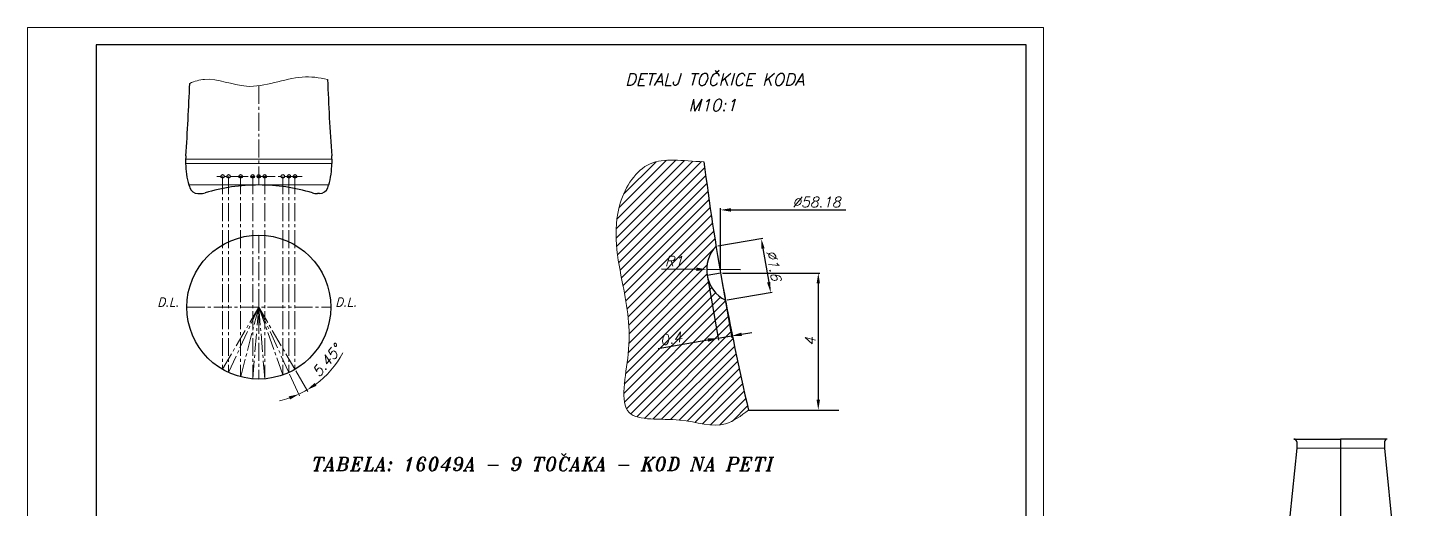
# Model space of a CAD drawing. Extents: x 62 to 476, y 19 to 439.
# Drawn here: x 62.2 to 466.2, y 298.5 to 439 of the extents above; entities that cross this region are included whole.
import ezdxf

# ---------------------------------------------------------------- set-up
doc = ezdxf.new("R2010")
doc.units = 0
doc.header["$LTSCALE"] = 7
doc.header["$MEASUREMENT"] = 0
doc.linetypes.add('CENTER2', pattern=[1.125, 0.75, -0.125, 0.125, -0.125])
doc.layers.get('0').update_dxf_attribs({"linetype": 'CONTINUOUS', "lineweight": 15})
for name, color, linetype, lineweight in [('1', 1, 'CENTER2', 15), ('3', 3, 'CONTINUOUS', 30), ('8', 253, 'CONTINUOUS', 15)]:
    doc.layers.add(name, color=color, linetype=linetype, lineweight=lineweight)
doc.styles.add('NEW', font='italict.shx', dxfattribs={"height": 3})
doc.dimstyles.get("Standard").update_dxf_attribs({"dimtxt": 3, "dimasz": 3, "dimexe": 0.5, "dimexo": 0.5, "dimgap": 0.8, "dimtad": 1, "dimdsep": 46, "dimtxsty": 'NEW', "dimcen": 0.09, "dimazin": 2, "dimtfac": 1, "dimtmove": 0, "dimatfit": 3, "dimfxl": 1, "dimtolj": 1, "dimtzin": 0, "dimarcsym": 0})

# ---------------------------------------------------------------- blocks, each defined once
blk = doc.blocks.new('*D4')
at = {"color": 0, "lineweight": -2, "transparency": 16777216}
for p, q in [((265.3517764502858, 367.1938067064571), (293.9080576062656, 367.1938067064571)), ((293.4080576062656, 364.1938067064571), (293.4080576062656, 330.1938067066753))]:
    blk.add_line(p, q, dxfattribs=at)
at = {"color": 0, "transparency": 16777216}
for points in [[(292.9080576062656, 364.1938067064571), (293.9080576062656, 364.1938067064571), (293.4080576062656, 367.1938067064571)], [(292.9080576062656, 330.1938067066753), (293.9080576062656, 330.1938067066753), (293.4080576062656, 327.1938067066753)]]:
    blk.add_solid(points, dxfattribs=at)
at = {"color": 0, "transparency": 16777216, "insert": (291.1080576062655, 347.1938067065662), "char_height": 3, "attachment_point": 5, "rotation": 90, "style": 'NEW'}
blk.add_mtext('\\A1;4', dxfattribs=at)
blk = doc.blocks.new('*D5')
at = {"color": 0, "lineweight": -2, "transparency": 16777216}
for p, q in [((264.0201926615824, 375.169025088232), (277.2005882464717, 377.4586244487737)), ((277.2214138404805, 374.4173144851832), (278.9328630759419, 364.5651201076041)), ((266.7585381762794, 359.4053601633447), (279.9389337611688, 361.6949595238863))]:
    blk.add_line(p, q, dxfattribs=at)
at = {"color": 0, "transparency": 16777216}
for points in [[(277.7140363860896, 374.5028891751195), (276.7287912948715, 374.3317397952469), (276.7079657008627, 377.3730497588373)], [(279.4254856215509, 364.6506947975404), (278.4402405303329, 364.4795454176678), (279.4463112155598, 361.60938483395)]]:
    blk.add_solid(points, dxfattribs=at)
at = {"color": 0, "transparency": 16777216, "insert": (280.4180166700619, 369.4541808352042), "char_height": 3, "attachment_point": 5, "rotation": 279.8546531468821, "style": 'NEW'}
blk.add_mtext('\\A1;%%c1.6', dxfattribs=at)
blk = doc.blocks.new('*D6')
at = {"color": 0, "lineweight": -2, "transparency": 16777216}
for p, q in [((260.9963707753503, 366.0165866413574), (264.1856289661029, 347.6571804933254)), ((264.9373511402221, 366.7011841608481), (268.1266093309748, 348.341778012816)), ((261.1443190025125, 347.6363548993164), (246.5963727271832, 345.1091949006148)), ((268.0410346410384, 348.8344005584249), (264.1000542761666, 348.1498030389344)), ((270.9967699146925, 349.3478486980429), (273.9525051883465, 349.8612968376609))]:
    blk.add_line(p, q, dxfattribs=at)
at = {"color": 0, "transparency": 16777216}
for points in [[(261.0587443125762, 348.1289774449255), (261.2298936924489, 347.1437323537074), (264.1000542761666, 348.1498030389344)], [(270.9111952247562, 349.840471243652), (271.0823446046288, 348.8552261524339), (268.0410346410384, 348.8344005584249)]]:
    blk.add_solid(points, dxfattribs=at)
at = {"color": 0, "transparency": 16777216, "insert": (250.2985337469681, 348.0867510324583), "char_height": 3, "attachment_point": 5, "rotation": 9.854653146884324, "style": 'NEW'}
blk.add_mtext('\\A1;0.4', dxfattribs=at)
blk = doc.blocks.new('*D7')
at = {"color": 0, "lineweight": -2, "transparency": 16777216}
for p, q in [((264.8517764502858, 367.6938067064571), (264.8517764502858, 386.1876415269573)), ((267.8517764502858, 385.6876415269573), (301.4968150723874, 385.6876415269573))]:
    blk.add_line(p, q, dxfattribs=at)
at = {"color": 0, "transparency": 16777216}
blk.add_solid([(267.8517764502858, 386.1876415269573), (267.8517764502858, 385.1876415269573), (264.8517764502858, 385.6876415269573)], dxfattribs=at)
at = {"color": 0, "transparency": 16777216, "insert": (292.8396722152446, 387.9876415269574), "char_height": 3, "attachment_point": 5, "style": 'NEW'}
blk.add_mtext('\\A1;%%c58.18', dxfattribs=at)
blk = doc.blocks.new('*D15')
at = {"color": 0, "lineweight": -2, "transparency": 16777216}
for p, q in [((247.593993016015, 368.4422116709929), (257.7649039112981, 368.3395922581876)), ((270.6965582785676, 368.2091183221328), (260.7647512259181, 368.3093252965456))]:
    blk.add_line(p, q, dxfattribs=at)
at = {"color": 0, "transparency": 16777216}
blk.add_solid([(257.7699484049051, 368.8395668106243), (257.7598594176911, 367.8396177057509), (260.7647512259181, 368.3093252965456)], dxfattribs=at)
at = {"color": 0, "transparency": 16777216, "insert": (251.2027294769388, 370.70591838662), "char_height": 3, "attachment_point": 5, "rotation": 359.42193380612537, "style": 'NEW'}
blk.add_mtext('\\A1;R1', dxfattribs=at)

msp = doc.modelspace()

# ---------------------------------------------------------------- hatches: boundary and pattern name
at = {"layer": '8'}
h = msp.add_hatch(dxfattribs=at)
h.set_pattern_fill('ANSI31', color=256, scale=15)
h.set_pattern_definition([(45, (0, 0), (-1.325825214724776, 1.325825214724777), [])])
edge = h.paths.add_edge_path()
edge.add_arc((270.6965582785608, 368.2091183221361), 9.932312558954994, 136.2020001722585, 243.50730612150312, ccw=False)
edge.add_arc((955.6483836840948, 487.1938067064567), 701.1418918918914, 187.1625047908857, 189.2009071250933, ccw=False)
edge.add_spline(control_points=[(259.9778463774293, 399.7726645885679), (253.5033131032359, 399.99277904702), (243.0215925260285, 402.0100585456281), (231.9682016510353, 384.5652087160619), (236.2688080650764, 364.4214170250974), (239.5399460585625, 346.1198195717973), (233.3623957806373, 322.7614238931322), (253.1436639096275, 325.7023997144231), (264.8537768228518, 320.9735578148561), (270.8083750201768, 325.5167171155067), (273.0064917921418, 327.1938067066995)], knot_values=[0, 0, 0, 0, 14.13811312532114, 28.58089902890261, 52.51772752884072, 72.7526039109966, 89.84464315514873, 104.7904599763944, 118.1840784537517, 126.0213959002395, 126.0213959002395, 126.0213959002395, 126.0213959002395], degree=3, periodic=0)
edge.add_arc((955.6483836840941, 487.1938067064607), 701.1418918918914, 190.5083991686686, 193.1910726947212, ccw=False)
h.paths.add_polyline_path([(247.6444949206194, 368.4917046768759), (254.7155635907951, 368.4203611244341), (254.7609640332582, 372.9201320963641), (247.6898953630824, 372.9914756488059)], flags=24)
h.paths.add_polyline_path([(246.6370775127504, 345.1670146241693), (254.7301621906127, 346.5728845302662), (253.9599899811858, 351.0064874407472), (245.8669053033234, 349.6006175346504)], flags=24)

# ---------------------------------------------------------------- linework, layer by layer
for p, q in [((62.21581011634623, 438.9575609409422), (62.21581011634623, 18.95756094094224)), ((359.2158101163462, 438.9575609409422), (62.21581011634623, 438.9575609409422)), ((359.2158101163462, 18.95756094094224), (359.2158101163462, 438.9575609409422)), ((138.8248625163326, 337.7226972132978), (141.7519718521362, 331.3825265980935)), ((140.6307786839972, 338.6623961488829), (144.1433098869615, 332.6268467089519))]:
    msp.add_line(p, q)
for start, end in [(306.3345162219272, 331.4694631027224), (294.7816719430294, 300.1982807166778), (282.5092009325306, 288.64543643778)]:
    msp.add_arc((129.7952816780092, 357.2809290833873), 28.02524655827423, start, end)
for points, knots in [([(109.6098479077642, 422.657942061469), (111.0417428010444, 423.2857466876626), (116.3290986353855, 424.9137089886081), (127.6343959618245, 419.4403005986457), (139.5985684356346, 425.369694488966), (147.4738073537125, 424.3749359608565), (149.940314835648, 423.8006376864935)], [8.983172859077092, 8.983172859077092, 8.983172859077092, 8.983172859077092, 16.39338327201558, 36.00412539220769, 62.32618214977148, 74.34488790985651, 74.34488790985651, 74.34488790985651, 74.34488790985651]), ([(273.0064917921418, 327.1938067066995), (270.8083750201768, 325.5167171155067), (264.8537768228518, 320.9735578148561), (253.1436639096275, 325.7023997144231), (233.3623957806373, 322.7614238931322), (239.5399460585625, 346.1198195717973), (236.2688080650764, 364.4214170250974), (231.9682016510353, 384.5652087160619), (243.0215925260285, 402.0100585456281), (253.5033131032359, 399.99277904702), (259.9778463774293, 399.7726645885679)], [0, 0, 0, 0, 7.837317446487817, 21.23093592384505, 36.17675274509076, 53.2687919892429, 73.50366837139877, 97.44049687133689, 111.8832827749184, 126.0213959002395, 126.0213959002395, 126.0213959002395, 126.0213959002395])]:
    msp.add_open_spline(points, degree=3, knots=knots)
for points in [[(138.5702725112038, 331.1911052982753), (138.9402390586085, 330.2620602219731), (141.5423910138128, 331.8364824023384)], [(146.6744667483466, 334.2865247335334), (146.1259341900992, 335.1226539296165), (143.8918128809735, 333.0589916568329)]]:
    msp.add_solid(points)
at = {"layer": '1'}
for p, q in [((129.7952816780092, 421.9732320793733), (129.7952816780092, 392.9779491953468)), ((142.4448768391312, 395.4979491953468), (117.5099054597768, 395.4979491953467)), ((119.2112816780093, 395.4979491953468), (119.2112816780093, 339.0945410967639)), ((120.9752816780093, 395.4979491953468), (120.9752816780093, 338.1766530175428)), ((124.5032816780093, 395.4979491953468), (124.5032816780093, 336.9152594405791)), ((128.0312816780093, 395.4979491953468), (128.0312816780093, 336.312999571869)), ((131.5592816780092, 395.4979491953468), (131.5592816780092, 336.312999571869)), ((136.8512816780092, 395.4979491953468), (136.8512816780092, 337.4572405265117)), ((138.6152816780092, 395.4979491953468), (138.6152816780092, 338.1766530175428)), ((140.3792816780092, 395.4979491953468), (140.3792816780092, 339.0945410967639)), ((129.7952816780093, 378.3229290833873), (129.7952816780093, 336.2389290833873)), ((108.7532816780093, 357.2809290833873), (150.8372816780093, 357.2809290833873)), ((129.7952816780093, 357.2809290833873), (119.2112816780093, 339.0945410967639)), ((129.7952816780093, 357.2809290833873), (120.9752816780093, 338.1766530175428)), ((129.7952816780093, 357.2809290833873), (124.5032816780093, 336.9152594405791)), ((129.7952816780093, 357.2809290833873), (128.0312816780093, 336.312999571869)), ((129.7952816780093, 357.2809290833873), (140.3792816780092, 339.0945410967639)), ((129.7952816780093, 357.2809290833873), (138.6152816780092, 338.1766530175428)), ((129.7952816780093, 357.2809290833873), (136.8512816780092, 337.4572405265117)), ((129.7952816780093, 357.2809290833873), (131.5592816780092, 336.312999571869))]:
    msp.add_line(p, q, dxfattribs=at)
at = {"layer": '3'}
for p, q in [((82.21581011634623, 433.9575609409422), (82.21581011634623, 23.95756094094224)), ((354.2158101163462, 433.9575609409422), (82.21581011634623, 433.9575609409423)), ((354.2158101163462, 23.95756094094224), (354.2158101163462, 433.9575609409422)), ((108.4225316780092, 400.5379491953468), (108.4225316780092, 399.2779491953468)), ((151.1680316780092, 400.5379491953468), (151.1680316780092, 399.2779491953468)), ((109.3738316780092, 392.9779491953468), (109.3423316780092, 392.9779491953468)), ((150.2167316780091, 392.9779491953468), (150.2482316780091, 392.9779491953468)), ((112.0187091189695, 390.4579491953468), (112.6487091189695, 390.4579491953468)), ((147.5718542370489, 390.4579491953468), (146.9418542370489, 390.4579491953468)), ((264.8517764502858, 367.1938067064571), (260.9107960854139, 366.5092091869665)), ((273.0064917921462, 327.1938067066753), (299.4157690260331, 327.1938067066753)), ((433.2949971131578, 316.0202484581829), (426.0449971131578, 243.7202484581829)), ((432.4949971131579, 318.7202484581829), (446.1449971131578, 318.7202484581829)), ((433.2949971131578, 317.9202484581829), (433.2949971131578, 316.0202484581829)), ((446.1449971131578, 318.7202484581829), (446.1449971131578, 98.92024845818287)), ((459.7949971131578, 318.7202484581828), (446.1449971131579, 318.7202484581829)), ((458.9949971131579, 317.9202484581828), (458.9949971131579, 316.0202484581828)), ((458.9949971131579, 316.0202484581828), (466.2449971131578, 243.7202484581828))]:
    msp.add_line(p, q, dxfattribs=at)
for centre, radius in [((119.2112816780093, 395.4979491953468), 0.504), ((120.9752816780093, 395.4979491953468), 0.504), ((124.5032816780093, 395.4979491953468), 0.504), ((128.0312816780093, 395.4979491953468), 0.504), ((129.7952816780092, 395.4979491953468), 0.504), ((131.5592816780092, 395.4979491953468), 0.504), ((136.8512816780092, 395.4979491953468), 0.504), ((138.6152816780092, 395.4979491953468), 0.504), ((140.3792816780092, 395.4979491953468), 0.504), ((129.7952816780093, 357.2809290833873), 21.042)]:
    msp.add_circle(centre, radius, dxfattribs=at)
for centre, radius, start, end in [((-478.0759683219914, 444.0079491953468), 588.0735000000006, 355.8499472771654, 357.9194196265516), ((737.6665316780097, 444.0079491953468), 588.0735000000006, 181.9691783899499, 184.1500527228346), ((121.0225316780092, 400.5379491953468), 12.6, 175.8499472771654, 180), ((138.5680316780091, 400.5379491953468), 12.6, 0, 4.150052722834614), ((130.4577741437621, 399.2779491953468), 22.03524246575289, 180, 196.6129903693611), ((129.1327892122563, 399.2779491953468), 22.03524246575289, 343.3870096306389, 0), ((955.6483836840948, 487.193806706458), 701.1418918918918, 187.1625047908858, 193.1910726947413), ((130.5046740653822, 399.2779491953468), 22.05, 196.6015495990199, 198.8190633689874), ((112.0187091189695, 392.9779491953468), 2.52, 198.8190633689874, 270), ((129.7952816780092, 338.423633615503), 54.55431557984375, 90, 106.7216013309149), ((129.7952816780092, 338.423633615503), 54.55431557984375, 73.27839866908508, 90), ((147.5718542370489, 392.9779491953468), 2.52, 270, 341.1809366310125), ((129.0858892906361, 399.2779491953468), 22.05, 341.1809366310125, 343.3984504009802), ((112.6487091189695, 395.4979491953468), 5.04, 270, 286.7216013309149), ((146.9418542370489, 395.4979491953468), 5.04, 253.2783986690851, 270), ((270.6965582785674, 368.2091183221328), 9.932312558954996, 136.2020001723037, 243.5073061214602), ((432.4949971131579, 317.9202484581829), 0.8, 0, 90), ((459.7949971131578, 317.9202484581828), 0.8, 90, 179.9999999999999)]:
    msp.add_arc(centre, radius, start, end, dxfattribs=at)
at = {"layer": '8'}
for p, q in [((129.7952816780092, 400.5379491953468), (108.4225316780092, 400.5379491953468)), ((129.7952816780092, 400.5379491953468), (151.1680316780092, 400.5379491953468)), ((129.7952816780092, 399.2779491953468), (108.4225316780092, 399.2779491953468)), ((129.7952816780092, 399.2779491953468), (151.1680316780092, 399.2779491953468)), ((109.3738316780092, 392.9779491953468), (129.7952816780093, 392.9779491953468)), ((150.2167316780094, 392.9779491953468), (129.7952816780093, 392.9779491953468)), ((433.2949971131578, 316.0202484581829), (446.1449971131577, 316.0202484581829)), ((458.9949971131579, 316.0202484581828), (446.144997113158, 316.0202484581829))]:
    msp.add_line(p, q, dxfattribs=at)

# ---------------------------------------------------------------- texts
at = {"style": 'NEW'}
for s, height, p in [('DETALJ TOČKICE KODA', 3.5, (236.8908158530649, 422.0634066300224)), ('M10:1', 3.5, (255.4234094680255, 414.5612357711209)), ('D.L.', 2.52, (100.1861463619937, 357.447878430089)), ('D.L.', 2.52, (152.203662303054, 357.447878430089)), ('TABELA: 16049A - 9 TOČAKA - KOD NA PETI', 4, (145.189532527525, 309.3983034720532))]:
    msp.add_text(s, height=height, dxfattribs=at).set_placement(p)
msp.add_text('5.45°', height=3, rotation=50.09213255709094, dxfattribs=at).set_placement((147.455550466641, 336.578350075761))

# ---------------------------------------------------------------- dimensions: what is measured, and where the dimension line sits
dim = msp.add_linear_dim(base=(321.8591389695595, 385.6876415269573), p1=(264.8517764502858, 367.1938067064571), p2=(321.8591389695595, 377.1938067066753), text='%%c58.18', dimstyle='Standard', override={"dimpost": '%%c4<>', "dimse2": 1, "dimsd2": 1})
dim.commit()
dim.dimension.update_dxf_attribs({"geometry": '*D7', "text_midpoint": (292.8396722152446, 385.6876415269573), "dimtype": 160})
dim = msp.add_linear_dim(base=(279.4463112155598, 361.60938483395), p1=(263.5275701159733, 375.0834503982956), p2=(266.2659156306704, 359.3197854734083), angle=279.85465314688224, text='%%c<>', dimstyle='Standard', override={"dimdec": 1, "dimlfac": 0.1})
dim.commit()
dim.dimension.update_dxf_attribs({"geometry": '*D5', "text_midpoint": (278.1519529602605, 369.0605372614972), "dimtype": 161})
dim = msp.add_radius_dim(center=(270.6965582785676, 368.2091183221328), mpoint=(260.7647512259181, 368.3093252965456), dimstyle='Standard', override={"dimdec": 1, "dimlfac": 0.1, "dimtol": 0, "dimlim": 0, "dimtp": 0, "dimtm": 0, "dimtfac": 1, "dimtdec": 2, "dimtolj": 1, "dimtzin": 0})
dim.commit()
dim.dimension.update_dxf_attribs({"geometry": '*D15', "text_midpoint": (251.2027294769388, 370.70591838662)})
dim = msp.add_linear_dim(base=(264.1000542761666, 348.1498030389344), p1=(264.8517764502858, 367.1938067064571), p2=(260.9107960854139, 366.5092091869665), angle=189.85465314688497, dimstyle='Standard', override={"dimlfac": 0.1})
dim.commit()
dim.dimension.update_dxf_attribs({"geometry": '*D6', "text_midpoint": (250.6921773206752, 345.8206873226568), "dimtype": 161})
dim = msp.add_linear_dim(base=(293.4080576062656, 327.1938067066753), p1=(264.8517764502858, 367.1938067064571), p2=(293.4080576062656, 327.1938067066753), angle=90, dimstyle='Standard', override={"dimdec": 1, "dimlfac": 0.1})
dim.commit()
dim.dimension.update_dxf_attribs({"geometry": '*D4', "text_midpoint": (291.1080576062655, 347.1938067065662)})

doc.saveas('drawing.dxf')
